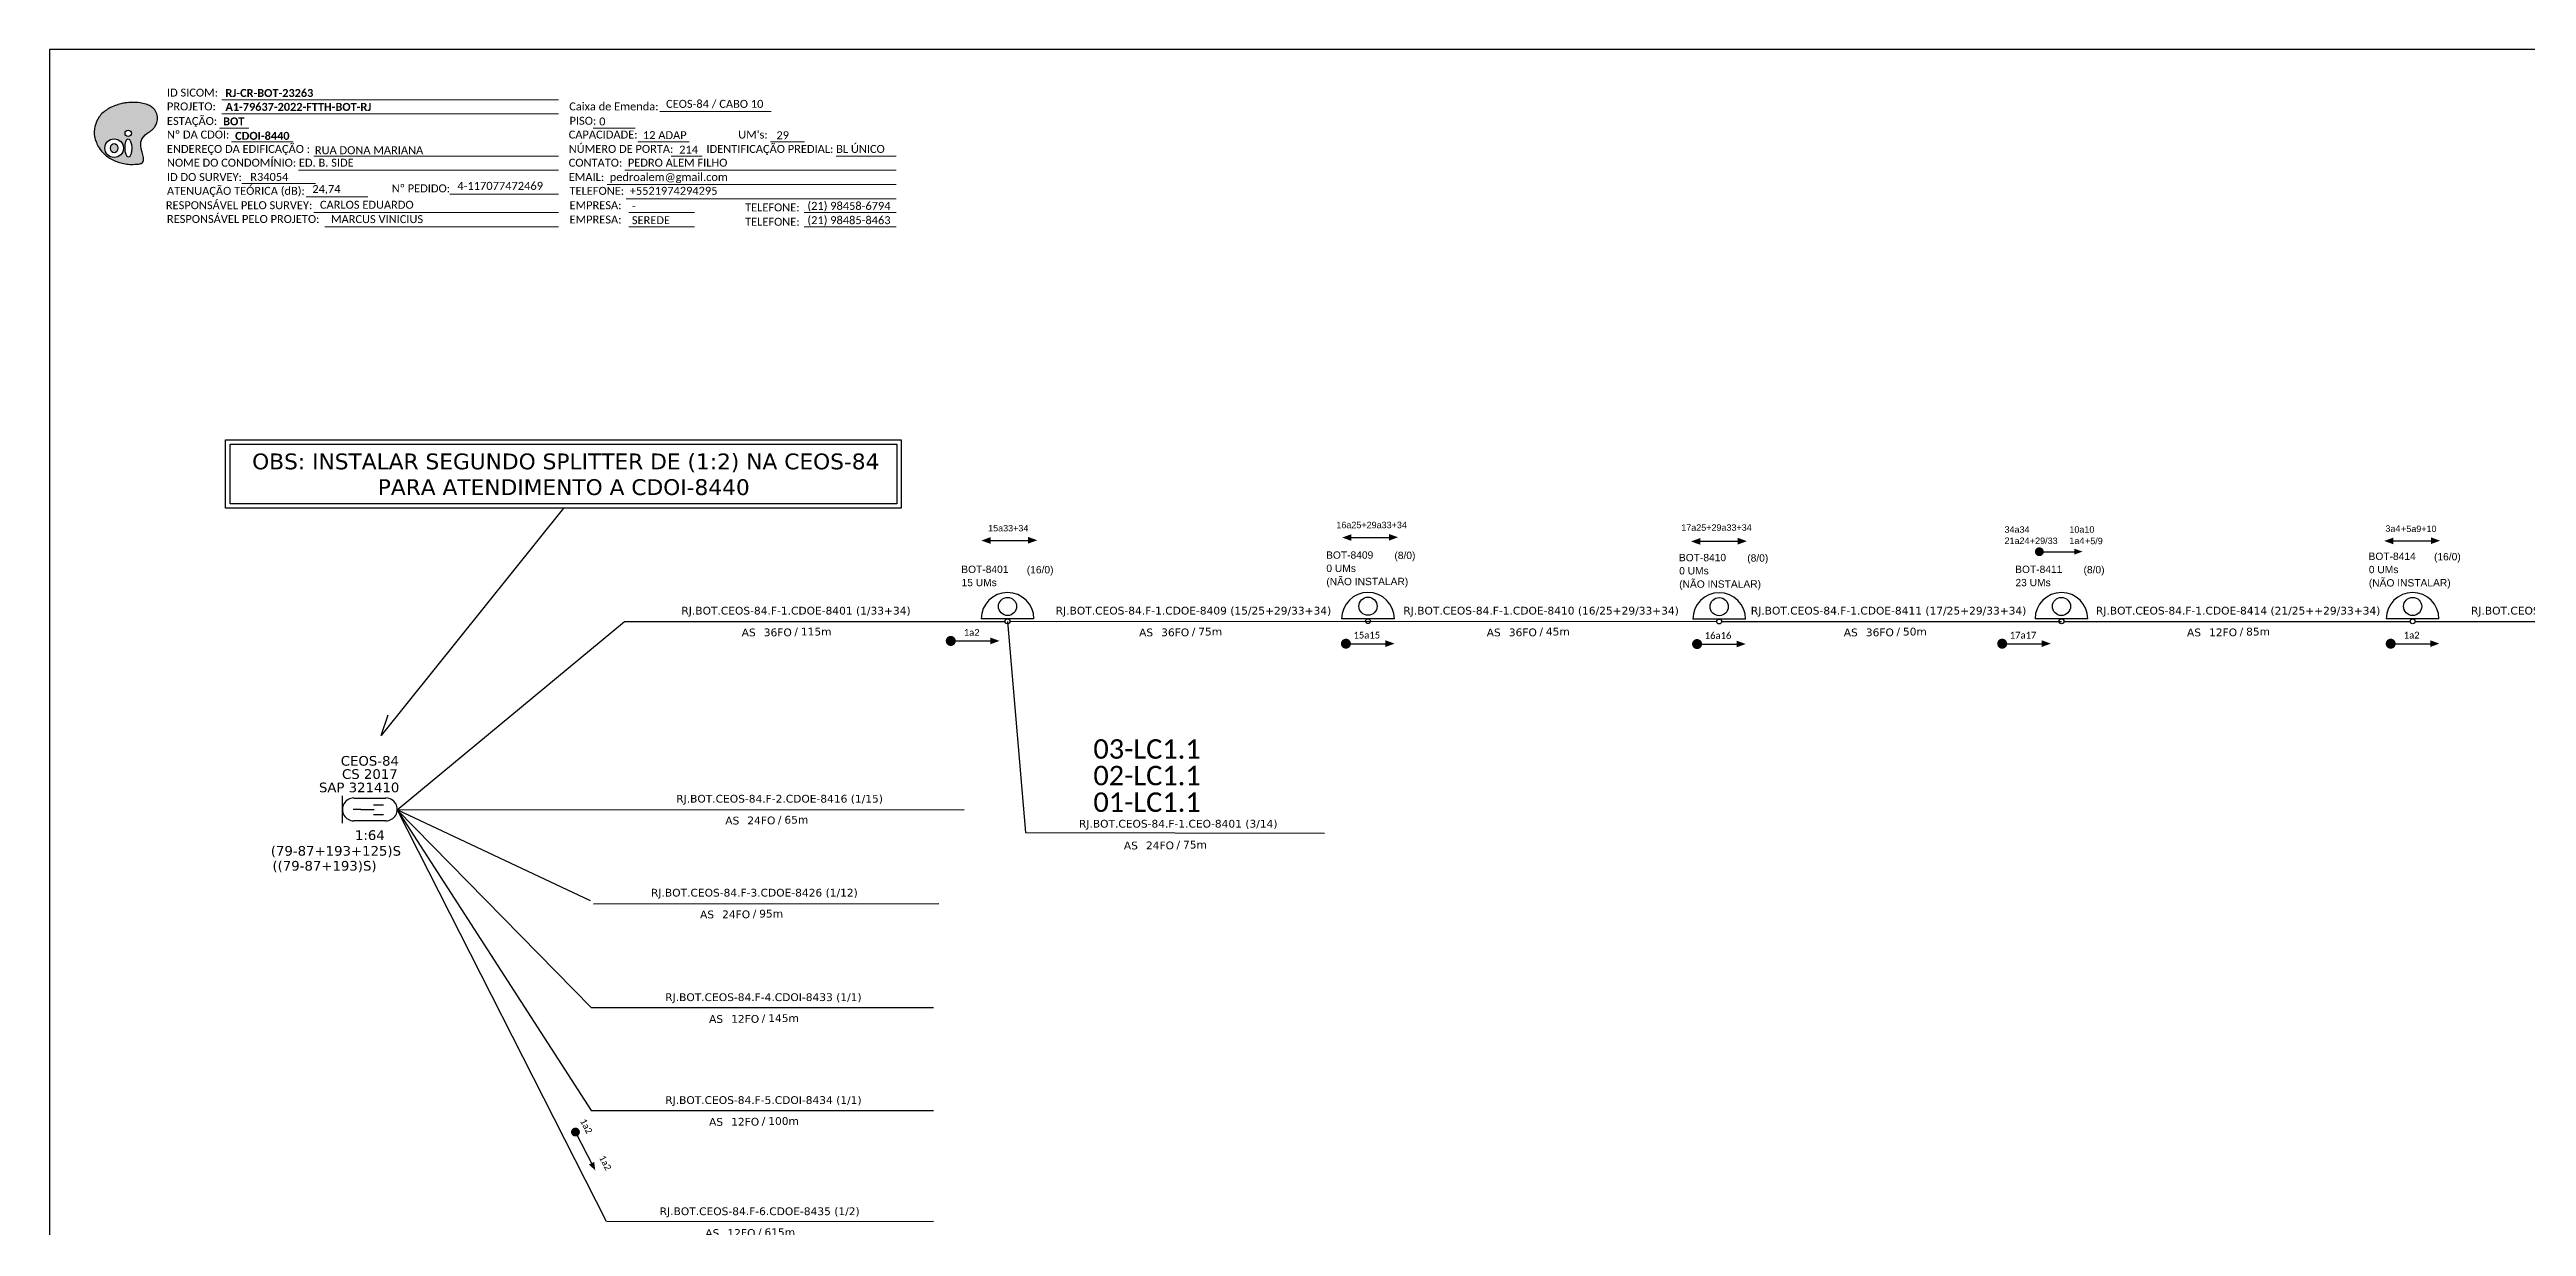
# Model space of a CAD drawing. Header units: inches. Extents: x 158 to 1895, y 602 to 1196.
# Drawn here: x 158 to 717, y 931 to 1196 of the extents above; entities that cross this region are included whole.
import ezdxf
from ezdxf.enums import TextEntityAlignment as Align

# ---------------------------------------------------------------- set-up
doc = ezdxf.new("R2010")
doc.units = ezdxf.units.IN
doc.header["$MEASUREMENT"] = 0
for name, color, linetype, lineweight in [("20.0-LEGENDA DOS CDO'S", 1, 'Continuous', 0), ('20.2-CDO_POSTE', 1, 'Continuous', 5), ('40.1-ETIQUETAS', 1, 'Continuous', 20)]:
    doc.layers.add(name, color=color, linetype=linetype, lineweight=lineweight)
for name, color, linetype in [('20.4-CEOS', 1, 'Continuous'), ('CAP a instalar', 1, 'Continuous'), ('SETA', 7, 'Continuous'), ('surveys legendas', 7, 'Continuous')]:
    doc.layers.add(name, color=color, linetype=linetype)
doc.styles.add('ARIAL', font='arial.ttf')
doc.styles.add('siredit', font='verdana.ttf')
doc.styles.add('WMF-Calibri0', font='calibri.ttf')
doc.styles.add('WMF-Calibri1', font='calibrib.ttf')
doc.linetypes.add('FENCELINE1', pattern='A,0.25,-0.1,[133,ltypeshp.shx,S=0.1,R=0,X=-0.1,Y=0],-0.1,1', length=1.45)

# ---------------------------------------------------------------- blocks, each defined once
blk = doc.blocks.new('ETIQUETA_RS5F')
at = {"layer": '40.1-ETIQUETAS', "color": 0, "style": 'siredit'}
blk.add_text('/', height=1.5, dxfattribs=at).set_placement((1.55, -1.95), align=Align.MIDDLE_RIGHT)
for tag, p in [('ETIQUETA_R_PRIMARIA', (1.18, 4.1)), ('ETIQUETA_R_SECUNDARIA', (1.18, 2.1)), ('F_ATIVAS/F_MORTAS', (1.11, -4.24))]:
    blk.add_attdef(tag, text='', height=1.5, dxfattribs=at).set_placement(p, align=Align.MIDDLE_CENTER)
for tag, p in [('TIPO_CABO', (-6.62, -2.12)), ('CAP_CABO', (0.37, -2.09))]:
    blk.add_attdef(tag, text='', height=1.5, dxfattribs=at).set_placement(p, align=Align.MIDDLE_RIGHT)
blk.add_attdef('METROS', text='', height=1.5, dxfattribs=at).set_placement((2.11, -1.95), align=Align.MIDDLE_LEFT)
for tag, p in [('FUSÃO_1', (0.82, -8.39)), ('FUSÃO_2', (0.82, -10.6)), ('FUSÃO_3', (0.82, -12.93)), ('FUSÃO_4', (0.82, -15.14)), ('FUSÃO_5', (0.82, -17.16))]:
    blk.add_attdef(tag, text='', height=1.5, dxfattribs=at).set_placement(p, align=Align.CENTER)
blk = doc.blocks.new('CDOE-TEXTO PADRÃO')
at = {"layer": "20.0-LEGENDA DOS CDO'S", "color": 0, "style": 'ARIAL'}
for tag, p in [('CDO_N', (0.49, 7.39)), ('CORDOALHA', (0.5, 4.33)), ('SAP', (0.51, 1.67)), ('SPLITER_1', (0.59, -0.91)), ('SPLITER_2', (0.6, -3.55)), ('(XX-XX_F)S', (0.54, -8.29)), ('(XX-XX_L)S', (0.55, -10.83)), ('UMS', (0.55, -13.15))]:
    blk.add_attdef(tag, p, '', height=1.7, rotation=0.11799, dxfattribs=at)
blk.add_attdef('FIBRAS_UTILIZADAS', text='', height=1.7, rotation=0.11799, dxfattribs=at).set_placement((19.77, 7.43), align=Align.CENTER)
blk = doc.blocks.new('OI')
h = blk.add_hatch(color=40)
edge = h.paths.add_edge_path()
edge.add_spline(control_points=[(4.35, -0.67), (3.92, -0.99), (3.26, -1.5), (2.81, -2.59), (2.9, -3.5), (3.06, -4.27), (3.31, -4.85), (3.37, -5.39), (3.4, -5.88), (3.2, -6.4), (2.54, -6.61), (1.65, -6.63), (0.55, -6.67), (-0.56, -6.42), (-1.61, -6.14), (-2.77, -5.61), (-3.92, -4.77), (-4.89, -3.7), (-5.34, -2.65), (-5.6, -1.94), (-5.85, -0.96), (-5.71, 0.47), (-5.1, 2.02), (-4.14, 3.02), (-3.3, 3.61), (-2.37, 4.16), (-1.36, 4.44), (-0.56, 4.7), (0.79, 4.85), (2.24, 4.97), (3.79, 4.57), (4.67, 4.21), (5.44, 3.65), (5.76, 2.99), (6.03, 2.21), (6.01, 1.46), (5.72, 0.64), (5.31, 0.08), (4.88, -0.38), (4.51, -0.55), (4.35, -0.67)], knot_values=[0, 0, 0, 0, 1.60434, 2.417191, 3.427595, 4.282808, 4.776746, 5.304182, 5.888771, 6.258406, 6.858137, 7.79129, 8.986195, 10.124242, 11.187857, 12.242908, 13.953784, 15.414161, 16.515391, 17.349188, 17.675853, 19.552021, 21.515531, 22.568638, 23.63245, 24.621084, 25.782718, 26.745347, 27.142653, 29.870543, 31.004649, 31.921532, 32.709589, 33.801391, 34.042471, 35.192333, 35.971461, 36.628871, 37.254359, 37.836911, 37.836911, 37.836911, 37.836911], degree=3, periodic=0)
h.paths.add_polyline_path([(1.13, -0.87, -1), (-0.04, -0.87, -1)], flags=16)
edge = h.paths.add_edge_path(flags=16)
edge.add_ellipse((0.56, -3.59), major_axis=(-0.02, 1.71), ratio=0.361305, start_angle=0, end_angle=360)
h.paths.add_polyline_path([(-0.36, -3.62, -1), (-3.8, -3.62, -1)], flags=16)
edge = h.paths.add_edge_path(flags=0)
edge.add_ellipse((-2.08, -3.62), major_axis=(0, 0.885), ratio=0.758294, start_angle=0, end_angle=360)
at = {"color": 40}
for centre, radius in [((-2.08, -3.62), 1.72), ((0.54, -0.87), 0.587)]:
    blk.add_circle(centre, radius, dxfattribs=at)
blk.add_ellipse((-2.08, -3.62), major_axis=(0, 0.885), ratio=0.758294, start_param=-3.141592653589792, end_param=3.141592653589792, dxfattribs=at)
blk.add_ellipse((0.56, -3.59), major_axis=(-0.02, 1.71), ratio=0.361305, dxfattribs=at)
at = {"color": 40, "start_tangent": (-0.800898, -0.598801), "end_tangent": (-0.800898, -0.598801)}
blk.add_spline([(4.35, -0.67), (3.2, -1.78), (2.9, -2.54), (2.92, -3.55), (3.12, -4.38), (3.28, -4.85), (3.37, -5.37), (3.35, -5.95), (3.2, -6.29), (2.66, -6.55), (1.73, -6.63), (0.54, -6.62), (-0.58, -6.41), (-1.6, -6.11), (-2.56, -5.67), (-3.95, -4.67), (-4.89, -3.56), (-5.37, -2.56), (-5.64, -1.78), (-5.72, -1.46), (-5.63, 0.42), (-4.84, 2.22), (-4.13, 2.99), (-3.27, 3.62), (-2.4, 4.09), (-1.3, 4.47), (-0.37, 4.72), (0.02, 4.77), (2.75, 4.8), (3.85, 4.53), (4.69, 4.16), (5.31, 3.68), (5.85, 2.73), (5.93, 2.5), (5.94, 1.35), (5.67, 0.62), (5.29, 0.08), (4.84, -0.36), (4.35, -0.67)], degree=3, dxfattribs=at)

msp = doc.modelspace()

# ---------------------------------------------------------------- linework, layer by layer
at = {"color": 5}
for p, q in [((380.02, 1067.86), (368.13, 1067.86)), ((461.35, 1067.9), (449.46, 1067.9)), ((540.59, 1067.82), (528.69, 1067.82)), ((617.8, 1067.86), (605.91, 1067.86)), ((697.04, 1067.86), (685.14, 1067.86))]:
    msp.add_line(p, q, dxfattribs=at)
msp.add_lwpolyline([(157.93, 602.34), (996.5, 602.34), (996.5, 1196.34), (157.93, 1196.34), (157.93, 602.34)])
at = {"color": 7, "lineweight": 0}
for points in [[(196.82, 1184.98), (272.79, 1184.98)], [(196.82, 1181.86), (272.79, 1181.86)], [(295.63, 1182.35), (320.77, 1182.35)], [(196.31, 1178.58), (202.86, 1178.58)], [(198.97, 1175.51), (212.91, 1175.51)], [(280.59, 1178.62), (290.07, 1178.62)], [(290.64, 1175.51), (302.26, 1175.51)], [(320.58, 1175.51), (328.25, 1175.51)], [(214.13, 1169.16), (272.79, 1169.16)], [(217.54, 1172.27), (272.79, 1172.27)], [(287.76, 1169.16), (348.98, 1169.16)], [(298.22, 1172.27), (305.17, 1172.27)], [(335.4, 1172.27), (348.95, 1172.27)], [(201.29, 1166.1), (217.9, 1166.1)], [(215.82, 1163.13), (229.77, 1163.13)], [(248.27, 1163.69), (272.77, 1163.69)], [(283.72, 1165.92), (348.98, 1165.92)], [(288, 1162.69), (348.98, 1162.69)], [(217.54, 1159.58), (272.79, 1159.58)], [(288.61, 1159.58), (303.41, 1159.58)], [(328.21, 1159.58), (348.98, 1159.58)], [(220.03, 1156.34), (272.79, 1156.34)], [(288.61, 1156.34), (303.41, 1156.34)], [(328.21, 1156.34), (348.98, 1156.34)]]:
    msp.add_lwpolyline(points, dxfattribs=at)
at = {"color": 0, "const_width": 1}
msp.add_lwpolyline([(606.37, 1083.03, 1), (607.37, 1083.03, 1)], format="xyb", close=True, dxfattribs=at)
at = {"const_width": 1.13, "elevation": 0.94}
msp.add_lwpolyline([(360.7, 1062.89, 1), (361.83, 1062.89, 1)], format="xyb", close=True, dxfattribs=at)
at = {"color": 7, "const_width": 1.13}
for points in [[(449.86, 1062.27, 1), (450.98, 1062.27, 1)], [(529.09, 1062.19, 1), (530.22, 1062.19, 1)], [(597.92, 1062.27, 1), (599.05, 1062.27, 1)], [(685.58, 1062.27, 1), (686.71, 1062.27, 1)]]:
    msp.add_lwpolyline(points, format="xyb", close=True, dxfattribs=at)
at = {"const_width": 1}
msp.add_lwpolyline([(276.36, 952.51, 1), (276.82, 951.63, 1)], format="xyb", close=True, dxfattribs=at)
at = {"color": 5}
for centre, radius in [((455.4, 1070.73), 2.05), ((455.41, 1067.35), 0.551), ((534.64, 1070.64), 2.05), ((534.64, 1067.27), 0.551), ((611.86, 1070.68), 2.05), ((611.86, 1067.31), 0.551), ((691.09, 1070.68), 2.05), ((691.09, 1067.31), 0.551)]:
    msp.add_circle(centre, radius, dxfattribs=at)
for centre in [(455.4, 1067.9), (534.64, 1067.82), (611.86, 1067.86), (691.09, 1067.86)]:
    msp.add_arc(centre, 5.95, 0, 180, dxfattribs=at)
for centre, major_axis, start_param, end_param in [((374.08, 1067.86), (-4.21, 4.21), 3.926991, 7.068583), ((374.08, 1070.68), (1.45, 1.45), 5.497787, 11.780972), ((374.08, 1067.31), (-0.389, 0.389), 3.926991, 10.210176)]:
    msp.add_ellipse(centre, major_axis=major_axis, ratio=1, start_param=start_param, end_param=end_param, dxfattribs=at)
at = {"layer": '20.4-CEOS', "color": 5}
for p, q in [((224.01, 1021.77), (224.01, 1027.98)), ((228.2, 1024.88), (226.46, 1024.88)), ((226.58, 1027.45), (233.81, 1027.45)), ((228.2, 1024.88), (231.19, 1024.88)), ((231.05, 1025.9), (233.25, 1025.9)), ((231.05, 1023.76), (233.25, 1023.76)), ((233.81, 1022.3), (226.58, 1022.3))]:
    msp.add_line(p, q, dxfattribs=at)
at = {"layer": '20.4-CEOS', "color": 1}
for points in [[(197.66, 1108.26), (350.07, 1108.26), (350.07, 1092.83), (197.66, 1092.83)], [(198.66, 1107.26), (349.07, 1107.26), (349.07, 1093.83), (198.66, 1093.83)]]:
    msp.add_lwpolyline(points, close=True, dxfattribs=at)
msp.add_lwpolyline([(273.86, 1092.83), (232.72, 1041.54), (234.33, 1046.22)], dxfattribs=at)
at = {"layer": '20.4-CEOS', "color": 5}
for centre, major_axis, start_param, end_param in [((226.58, 1024.88), (1.82, 1.82), 0.785398, 3.926991), ((233.81, 1024.88), (-1.82, 1.82), 2.356194, 5.497787)]:
    msp.add_ellipse(centre, major_axis=major_axis, ratio=1, start_param=start_param, end_param=end_param, dxfattribs=at)
at = {"layer": 'CAP a instalar', "color": 5, "linetype": 'FENCELINE1', "ltscale": 7}
for p, q in [((236.39, 1024.81), (287.68, 1067.25)), ((287.68, 1067.25), (373.53, 1067.3)), ((374.63, 1067.31), (455.41, 1067.35)), ((455.41, 1067.35), (534.09, 1067.27)), ((535.19, 1067.27), (611.86, 1067.31)), ((612.41, 1067.31), (690.54, 1067.26)), ((691.64, 1067.31), (779.17, 1067.19))]:
    msp.add_line(p, q, dxfattribs=at)
at = {"layer": 'CAP a instalar', "color": 0, "linetype": 'FENCELINE1', "ltscale": 7}
for p, q in [((374.08, 1067.31), (378.13, 1019.67)), ((378.13, 1019.67), (378.13, 1019.67)), ((378.13, 1019.67), (445.61, 1019.55))]:
    msp.add_line(p, q, dxfattribs=at)
at = {"layer": 'CAP a instalar', "color": 7, "linetype": 'FENCELINE1', "ltscale": 7}
for p, q in [((236.38, 1024.81), (364.26, 1024.86)), ((280.02, 1004.27), (236.39, 1024.81)), ((236.39, 1024.81), (283.5, 931.93)), ((280.64, 1003.61), (358.57, 1003.67)), ((283.69, 931.9), (357.38, 931.94))]:
    msp.add_line(p, q, dxfattribs=at)
at = {"layer": 'CAP a instalar', "color": 8, "linetype": 'FENCELINE1', "ltscale": 7}
for p, q in [((236.39, 1024.81), (280.15, 980.19)), ((236.39, 1024.81), (280.15, 956.97)), ((280.15, 980.19), (357.37, 980.19)), ((280.15, 956.97), (357.37, 956.97))]:
    msp.add_line(p, q, dxfattribs=at)
at = {"layer": 'SETA', "color": 0}
for points in [[(369.8, 1085.59), (379.5, 1085.59)], [(451.21, 1086.26), (460.91, 1086.26)], [(529.92, 1085.39), (539.61, 1085.39)], [(686.31, 1085.5), (696.01, 1085.5)], [(606.87, 1083.03), (615.46, 1083.03)]]:
    msp.add_lwpolyline(points, dxfattribs=at)
at = {"layer": 'SETA', "elevation": 0.94}
msp.add_lwpolyline([(361.27, 1062.89), (370.96, 1062.89)], dxfattribs=at)
at = {"layer": 'SETA', "color": 7}
for points in [[(450.42, 1062.27), (460.12, 1062.27)], [(529.66, 1062.19), (539.35, 1062.19)], [(598.48, 1062.27), (608.18, 1062.27)], [(686.15, 1062.27), (695.85, 1062.27)]]:
    msp.add_lwpolyline(points, dxfattribs=at)
at = {"layer": 'SETA'}
msp.add_lwpolyline([(276.59, 952.07), (280.53, 944.43)], dxfattribs=at)
at = {"layer": 'SETA', "color": 0}
for points in [[(370.24, 1084.8), (368.17, 1085.55), (370.24, 1086.31)], [(378.72, 1086.36), (380.79, 1085.61), (378.72, 1084.86)], [(451.65, 1085.47), (449.58, 1086.22), (451.65, 1086.97)], [(460.13, 1087.03), (462.2, 1086.28), (460.13, 1085.53)], [(530.35, 1084.6), (528.28, 1085.35), (530.35, 1086.1)], [(538.84, 1086.16), (540.9, 1085.41), (538.84, 1084.65)], [(686.75, 1084.7), (684.68, 1085.46), (686.75, 1086.21)], [(695.23, 1086.26), (697.3, 1085.51), (695.23, 1084.76)], [(614.77, 1083.71), (616.61, 1083.05), (614.77, 1082.38)]]:
    msp.add_solid(points, dxfattribs=at)
at = {"layer": 'SETA'}
for points in [[(370.19, 1063.66, 0.94), (372.25, 1062.9, 0.94), (370.19, 1062.15, 0.94)], [(280.82, 945.35), (281.06, 943.42), (279.63, 944.74)]]:
    msp.add_solid(points, dxfattribs=at)
at = {"layer": 'SETA', "color": 7}
for points in [[(459.34, 1063.04), (461.41, 1062.29), (459.34, 1061.53)], [(538.57, 1062.95), (540.64, 1062.2), (538.57, 1061.45)], [(607.4, 1063.04), (609.47, 1062.29), (607.4, 1061.53)], [(695.07, 1063.04), (697.13, 1062.29), (695.07, 1061.53)]]:
    msp.add_solid(points, dxfattribs=at)

# ---------------------------------------------------------------- block references
at = {"color": 7, "xscale": 1.21392392519577, "yscale": 1.21392392553389, "zscale": 1.213923925163967, "rotation": 0.1532895858424417}
msp.add_blockref('OI', (175.02, 1178.49), dxfattribs=at)
at = {"layer": '20.2-CDO_POSTE', "color": 5}
ref = msp.add_blockref('CDOE-TEXTO PADRÃO', (370.73, 1067.15), dxfattribs=dict(at, xscale=0.9720000028610228, yscale=0.9720000028610228, zscale=0.9719999999999996))
ref.add_attrib('CDO_N', 'BOT-8401', (363.64, 1078.22), dxfattribs={"layer": "20.0-LEGENDA DOS CDO'S", "color": 0, "height": 1.652, "rotation": 0.118, "style": 'ARIAL'})
ref.add_attrib('CORDOALHA', '15 UMs', (363.7, 1075.24), dxfattribs={"layer": "20.0-LEGENDA DOS CDO'S", "color": 0, "height": 1.652, "rotation": 0.118, "style": 'ARIAL'})
ref.add_attrib('FIBRAS_UTILIZADAS', '       (16/0)', dxfattribs={"layer": "20.0-LEGENDA DOS CDO'S", "color": 0, "height": 1.6523, "rotation": 0.118, "style": 'ARIAL'}).set_placement((379.19, 1078.14), align=Align.CENTER)
ref = msp.add_blockref('CDOE-TEXTO PADRÃO', (453.04, 1070.38), dxfattribs=dict(at, xscale=0.9720000028610228, yscale=0.9720000028610228, zscale=0.9719999999999996))
ref.add_attrib('CDO_N', 'BOT-8409', (445.95, 1081.44), dxfattribs={"layer": "20.0-LEGENDA DOS CDO'S", "color": 0, "height": 1.652, "rotation": 0.118, "style": 'ARIAL'})
ref.add_attrib('CORDOALHA', '0 UMs', (446.01, 1078.46), dxfattribs={"layer": "20.0-LEGENDA DOS CDO'S", "color": 0, "height": 1.652, "rotation": 0.118, "style": 'ARIAL'})
ref.add_attrib('SAP', '(NÃO INSTALAR)', (446.01, 1075.46), dxfattribs={"layer": "20.0-LEGENDA DOS CDO'S", "color": 0, "height": 1.6523, "rotation": 0.118, "style": 'ARIAL'})
ref.add_attrib('FIBRAS_UTILIZADAS', '       (8/0)', dxfattribs={"layer": "20.0-LEGENDA DOS CDO'S", "color": 0, "height": 1.6523, "rotation": 0.118, "style": 'ARIAL'}).set_placement((461.49, 1081.37), align=Align.CENTER)
ref = msp.add_blockref('CDOE-TEXTO PADRÃO', (532.64, 1069.8), dxfattribs=dict(at, xscale=0.9720000028610228, yscale=0.9720000028610228, zscale=0.9719999999999996))
ref.add_attrib('CDO_N', 'BOT-8410', (525.55, 1080.87), dxfattribs={"layer": "20.0-LEGENDA DOS CDO'S", "color": 0, "height": 1.652, "rotation": 0.118, "style": 'ARIAL'})
ref.add_attrib('CORDOALHA', '0 UMs', (525.61, 1077.89), dxfattribs={"layer": "20.0-LEGENDA DOS CDO'S", "color": 0, "height": 1.652, "rotation": 0.118, "style": 'ARIAL'})
ref.add_attrib('SAP', '(NÃO INSTALAR)', (525.61, 1074.89), dxfattribs={"layer": "20.0-LEGENDA DOS CDO'S", "color": 0, "height": 1.6523, "rotation": 0.118, "style": 'ARIAL'})
ref.add_attrib('FIBRAS_UTILIZADAS', '       (8/0)', dxfattribs={"layer": "20.0-LEGENDA DOS CDO'S", "color": 0, "height": 1.6523, "rotation": 0.118, "style": 'ARIAL'}).set_placement((541.1, 1080.79), align=Align.CENTER)
ref = msp.add_blockref('CDOE-TEXTO PADRÃO', (608.51, 1067.15), dxfattribs=dict(at, xscale=0.9720000028610228, yscale=0.9720000028610228, zscale=0.9719999999999996))
ref.add_attrib('CDO_N', 'BOT-8411', (601.42, 1078.22), dxfattribs={"layer": "20.0-LEGENDA DOS CDO'S", "color": 0, "height": 1.652, "rotation": 0.118, "style": 'ARIAL'})
ref.add_attrib('CORDOALHA', '23 UMs', (601.48, 1075.24), dxfattribs={"layer": "20.0-LEGENDA DOS CDO'S", "color": 0, "height": 1.652, "rotation": 0.118, "style": 'ARIAL'})
ref.add_attrib('FIBRAS_UTILIZADAS', '       (8/0)', dxfattribs={"layer": "20.0-LEGENDA DOS CDO'S", "color": 0, "height": 1.6523, "rotation": 0.118, "style": 'ARIAL'}).set_placement((616.97, 1078.14), align=Align.CENTER)
ref = msp.add_blockref('CDOE-TEXTO PADRÃO', (688.24, 1070.09), dxfattribs=dict(at, xscale=0.9720000028610228, yscale=0.9720000028610228, zscale=0.9719999999999996))
ref.add_attrib('CDO_N', 'BOT-8414', (681.15, 1081.16), dxfattribs={"layer": "20.0-LEGENDA DOS CDO'S", "color": 0, "height": 1.652, "rotation": 0.118, "style": 'ARIAL'})
ref.add_attrib('CORDOALHA', '0 UMs', (681.21, 1078.18), dxfattribs={"layer": "20.0-LEGENDA DOS CDO'S", "color": 0, "height": 1.652, "rotation": 0.118, "style": 'ARIAL'})
ref.add_attrib('SAP', '(NÃO INSTALAR)', (681.21, 1075.17), dxfattribs={"layer": "20.0-LEGENDA DOS CDO'S", "color": 0, "height": 1.6523, "rotation": 0.118, "style": 'ARIAL'})
ref.add_attrib('FIBRAS_UTILIZADAS', '       (16/0)', dxfattribs={"layer": "20.0-LEGENDA DOS CDO'S", "color": 0, "height": 1.6523, "rotation": 0.118, "style": 'ARIAL'}).set_placement((696.69, 1081.08), align=Align.CENTER)
at = {"layer": '40.1-ETIQUETAS', "color": 7}
ref = msp.add_blockref('ETIQUETA_RS5F', (321.26, 1024.83), dxfattribs=dict(at, xscale=1.166399984998861, yscale=1.16639998499977, zscale=1.166399984999998))
ref.add_attrib('ETIQUETA_R_SECUNDARIA', 'RJ.BOT.CEOS-84.F-2.CDOE-8416 (1/15)', dxfattribs={"color": 0, "height": 1.7496, "style": 'siredit'}).set_placement((322.64, 1027.29), align=Align.MIDDLE_CENTER)
ref.add_attrib('TIPO_CABO', 'AS', dxfattribs={"color": 0, "height": 1.75, "style": 'siredit'}).set_placement((313.55, 1022.36), align=Align.MIDDLE_RIGHT)
ref.add_attrib('CAP_CABO', '24FO', dxfattribs={"color": 0, "height": 1.75, "style": 'siredit'}).set_placement((321.69, 1022.39), align=Align.MIDDLE_RIGHT)
ref.add_attrib('METROS', '65m', dxfattribs={"color": 0, "height": 1.75, "style": 'siredit'}).set_placement((323.73, 1022.55), align=Align.MIDDLE_LEFT)
ref = msp.add_blockref('ETIQUETA_RS5F', (315.58, 1003.64), dxfattribs=dict(at, xscale=1.166399984998861, yscale=1.16639998499977, zscale=1.166399984999998))
ref.add_attrib('ETIQUETA_R_SECUNDARIA', 'RJ.BOT.CEOS-84.F-3.CDOE-8426 (1/12)', dxfattribs={"color": 0, "height": 1.7496, "style": 'siredit'}).set_placement((316.96, 1006.09), align=Align.MIDDLE_CENTER)
ref.add_attrib('TIPO_CABO', 'AS', dxfattribs={"color": 0, "height": 1.75, "style": 'siredit'}).set_placement((307.86, 1001.17), align=Align.MIDDLE_RIGHT)
ref.add_attrib('CAP_CABO', '24FO', dxfattribs={"color": 0, "height": 1.75, "style": 'siredit'}).set_placement((316, 1001.2), align=Align.MIDDLE_RIGHT)
ref.add_attrib('METROS', '95m', dxfattribs={"color": 0, "height": 1.75, "style": 'siredit'}).set_placement((318.04, 1001.36), align=Align.MIDDLE_LEFT)
at = {"layer": '40.1-ETIQUETAS', "color": 8}
ref = msp.add_blockref('ETIQUETA_RS5F', (317.61, 980.05), dxfattribs=dict(at, xscale=1.166399984998861, yscale=1.16639998499977, zscale=1.16639998499977))
ref.add_attrib('ETIQUETA_R_SECUNDARIA', 'RJ.BOT.CEOS-84.F-4.CDOI-8433 (1/1)', dxfattribs={"color": 0, "height": 1.7496, "style": 'siredit'}).set_placement((318.99, 982.51), align=Align.MIDDLE_CENTER)
ref.add_attrib('TIPO_CABO', 'AS', dxfattribs={"color": 0, "height": 1.75, "style": 'siredit'}).set_placement((309.9, 977.59), align=Align.MIDDLE_RIGHT)
ref.add_attrib('CAP_CABO', '12FO', dxfattribs={"color": 0, "height": 1.75, "style": 'siredit'}).set_placement((318.04, 977.61), align=Align.MIDDLE_RIGHT)
ref.add_attrib('METROS', '145m', dxfattribs={"color": 0, "height": 1.75, "style": 'siredit'}).set_placement((320.08, 977.78), align=Align.MIDDLE_LEFT)
ref = msp.add_blockref('ETIQUETA_RS5F', (317.61, 956.84), dxfattribs=dict(at, xscale=1.166399984998861, yscale=1.16639998499977, zscale=1.16639998499977))
ref.add_attrib('ETIQUETA_R_SECUNDARIA', 'RJ.BOT.CEOS-84.F-5.CDOI-8434 (1/1)', dxfattribs={"color": 0, "height": 1.7496, "style": 'siredit'}).set_placement((318.99, 959.29), align=Align.MIDDLE_CENTER)
ref.add_attrib('TIPO_CABO', 'AS', dxfattribs={"color": 0, "height": 1.75, "style": 'siredit'}).set_placement((309.9, 954.37), align=Align.MIDDLE_RIGHT)
ref.add_attrib('CAP_CABO', '12FO', dxfattribs={"color": 0, "height": 1.75, "style": 'siredit'}).set_placement((318.04, 954.4), align=Align.MIDDLE_RIGHT)
ref.add_attrib('METROS', '100m', dxfattribs={"color": 0, "height": 1.75, "style": 'siredit'}).set_placement((320.08, 954.56), align=Align.MIDDLE_LEFT)
at = {"layer": '40.1-ETIQUETAS', "color": 7}
ref = msp.add_blockref('ETIQUETA_RS5F', (316.77, 931.74), dxfattribs=dict(at, xscale=1.166399984998861, yscale=1.16639998499977, zscale=1.166399984999998))
ref.add_attrib('ETIQUETA_R_SECUNDARIA', 'RJ.BOT.CEOS-84.F-6.CDOE-8435 (1/2)', dxfattribs={"color": 0, "height": 1.7496, "style": 'siredit'}).set_placement((318.15, 934.2), align=Align.MIDDLE_CENTER)
ref.add_attrib('TIPO_CABO', 'AS', dxfattribs={"color": 0, "height": 1.75, "style": 'siredit'}).set_placement((309.05, 929.28), align=Align.MIDDLE_RIGHT)
ref.add_attrib('CAP_CABO', '12FO', dxfattribs={"color": 0, "height": 1.75, "style": 'siredit'}).set_placement((317.2, 929.3), align=Align.MIDDLE_RIGHT)
ref.add_attrib('METROS', '615m', dxfattribs={"color": 0, "height": 1.75, "style": 'siredit'}).set_placement((319.23, 929.46), align=Align.MIDDLE_LEFT)

# ---------------------------------------------------------------- texts
at = {"color": 7, "lineweight": 0, "style": 'WMF-Calibri0'}
for s, height, p in [('ID SICOM:', 1.793, (184.42, 1185.73)), ('PROJETO:', 1.793, (184.42, 1182.61)), ('ESTAÇÃO:', 1.793, (184.42, 1179.33)), ('Caixa de Emenda:', 1.7927, (275.18, 1182.61)), ('PISO:', 1.793, (275.25, 1179.37)), ('Nº DA CDOI:', 1.7927, (184.42, 1176.26)), ('ENDEREÇO DA EDIFICAÇÃO :', 1.7927, (184.42, 1173.02)), ('CAPACIDADE:', 1.7927, (275.07, 1176.26)), ('NÚMERO DE PORTA:', 1.7927, (275.07, 1173.02)), ('IDENTIFICAÇÃO PREDIAL: BL ÚNICO', 1.7927, (306.15, 1173.02)), ("UM's:", 1.793, (313.31, 1176.26)), ('NOME DO CONDOMÍNIO: ED. B. SIDE', 1.7927, (184.42, 1169.91)), ('ID DO SURVEY:', 1.7927, (184.42, 1166.67)), ('CONTATO:  PEDRO ALEM FILHO', 1.7927, (275.07, 1169.91)), ('EMAIL:  pedroalem@gmail.com', 1.7927, (275.07, 1166.67)), ('RESPONSÁVEL PELO SURVEY:', 1.7927, (184.18, 1160.32)), ('ATENUAÇÃO TEÓRICA (dB):', 1.7927, (184.42, 1163.56)), ('Nº PEDIDO:', 1.793, (235.13, 1164.12)), ('TELEFONE:  +5521974294295', 1.7927, (275.25, 1163.56)), ('RESPONSÁVEL PELO PROJETO:', 1.7927, (184.42, 1157.21)), ('EMPRESA:', 1.793, (275.25, 1160.32)), ('EMPRESA:', 1.793, (275.25, 1157.09)), ('TELEFONE:', 1.793, (314.85, 1159.82)), ('TELEFONE:', 1.793, (314.85, 1156.58))]:
    msp.add_text(s, height=height, dxfattribs=at).set_placement(p)
at = {"color": 7, "linetype": 'FENCELINE1'}
for s, height, style, p in [('RJ-CR-BOT-23263', 1.7927, 'WMF-Calibri1', (197.62, 1185.64)), ('CEOS-84 / CABO 10', 1.7927, 'WMF-Calibri0', (297.03, 1183.19)), ('BOT', 1.793, 'WMF-Calibri1', (197.1, 1179.23)), ('A1-79637-2022-FTTH-BOT-RJ', 1.7927, 'WMF-Calibri1', (197.62, 1182.51)), ('0', 1.79, 'WMF-Calibri0', (281.94, 1179.22)), ('RUA DONA MARIANA', 1.7927, 'WMF-Calibri0', (217.8, 1172.73)), ('12 ADAP', 1.793, 'WMF-Calibri0', (291.81, 1176.13)), ('214', 1.793, 'WMF-Calibri0', (300, 1172.87)), ('29', 1.793, 'WMF-Calibri0', (321.93, 1176.11)), ('R34054', 1.793, 'WMF-Calibri0', (203.22, 1166.71)), ('24,74', 1.793, 'WMF-Calibri0', (217.22, 1163.97)), ('CARLOS EDUARDO', 1.7927, 'WMF-Calibri0', (218.94, 1160.42)), ('MARCUS VINICIUS', 1.7927, 'WMF-Calibri0', (221.43, 1157.18)), ('SEREDE', 1.793, 'WMF-Calibri0', (289.31, 1156.94)), ('-', 1.79, 'WMF-Calibri0', (289.31, 1160.17)), ('(21) 98458-6794', 1.7927, 'WMF-Calibri0', (328.92, 1160.17)), ('(21) 98485-8463 ', 1.7927, 'WMF-Calibri0', (328.92, 1156.94))]:
    msp.add_text(s, height=height, dxfattribs=dict(at, style=style)).set_placement(p)
at = {"color": 7, "linetype": 'FENCELINE1', "style": 'WMF-Calibri1'}
msp.add_text('CDOI-8440', height=1.793, dxfattribs=at).set_placement((205.94, 1175.97), align=Align.CENTER)
at = {"linetype": 'FENCELINE1', "style": 'WMF-Calibri0'}
msp.add_text('4-117077472469', height=1.8, dxfattribs=at).set_placement((249.93, 1164.68))
at = {"insert": (365.99, 1064.82, 0.94), "char_height": 1.5342, "width": 28.6065, "attachment_point": 5}
msp.add_mtext('\\C7;\\fCalibri|b0|i0|c0|p34;1a2', dxfattribs=at)
at = {"color": 7, "char_height": 1.5342, "width": 28.6065, "attachment_point": 5}
for s, insert in [('\\C7;\\fCalibri|b0|i0|c0|p34;15a15', (455.14, 1064.2)), ('\\C7;\\fCalibri|b0|i0|c0|p34;16a16', (534.38, 1064.12)), ('\\C7;\\fCalibri|b0|i0|c0|p34;17a17', (603.2, 1064.2)), ('\\C7;\\fCalibri|b0|i0|c0|p34;1a2', (690.87, 1064.2))]:
    msp.add_mtext(s, dxfattribs=dict(at, insert=insert))
at = {"color": 0, "char_height": 4.3891, "width": 65.4566, "attachment_point": 5}
for s, insert in [('\\fCalibri|b0|i0|c0|p34;03-LC1.1', (405.55, 1038.49)), ('\\fCalibri|b0|i0|c0|p34;02-LC1.1', (405.55, 1032.49)), ('\\fCalibri|b0|i0|c0|p34;01-LC1.1', (405.55, 1026.49))]:
    msp.add_mtext(s, dxfattribs=dict(at, insert=insert))
at = {"char_height": 1.5, "width": 25.3588, "attachment_point": 5, "rotation": 297.2656}
for s, insert in [('{\\fCalibri|b0|i0|c0|p34;\\C7;1a2}', (279.03, 953.39)), ('\\C7;\\fCalibri|b0|i0|c0|p34;1a2', (283.32, 945.13))]:
    msp.add_mtext(s, dxfattribs=dict(at, insert=insert))
at = {"layer": '20.4-CEOS', "color": 1, "style": 'siredit'}
for s, height, p in [('OBS: INSTALAR SEGUNDO SPLITTER DE (1:2) NA CEOS-84', 3.5694, (274.4, 1105.19)), ('PARA ATENDIMENTO A CDOI-8440', 3.5694, (273.95, 1099.39)), ('(79-87+193+125)S', 2.1826, (222.54, 1016.62))]:
    msp.add_text(s, height=height, dxfattribs=at).set_placement(p, align=Align.TOP_CENTER)
at = {"layer": '20.4-CEOS', "color": 5, "style": 'siredit'}
for s, height, p in [('CEOS-84', 2.183, (230.2, 1036.93)), ('CS 2017', 2.183, (230.2, 1033.95)), ('SAP 321410', 2.183, (227.78, 1030.93)), ('1:64', 2.183, (230.2, 1020.17)), ('((79-87+193)S)', 2.1826, (219.97, 1013.25))]:
    msp.add_text(s, height=height, dxfattribs=at).set_placement(p, align=Align.TOP_CENTER)
at = {"layer": '40.1-ETIQUETAS', "color": 1, "style": 'siredit'}
for s, p in [('RJ.BOT.CEOS-84.F-1.CDOE-8401 (1/33+34)', (326.35, 1069.73)), ('RJ.BOT.CEOS-84.F-1.CDOE-8409 (15/25+29/33+34)', (416.02, 1069.73)), ('RJ.BOT.CEOS-84.F-1.CDOE-8410 (16/25+29/33+34)', (494.45, 1069.73)), ('RJ.BOT.CEOS-84.F-1.CDOE-8411 (17/25+29/33+34)', (572.85, 1069.73)), ('RJ.BOT.CEOS-84.F-1.CDOE-8414 (21/25++29/33+34)', (651.72, 1069.73)), ('RJ.BOT.CEOS-84.F-1.CDOE-8415 (23/25+29/33+34)', (735.33, 1069.73))]:
    msp.add_text(s, height=1.7496, dxfattribs=at).set_placement(p, align=Align.MIDDLE_CENTER)
at = {"layer": '40.1-ETIQUETAS', "color": 0, "style": 'siredit'}
for s, p in [('AS', (317.26, 1064.81)), ('36FO', (325.4, 1064.83)), ('/', (326.78, 1065)), ('AS', (406.92, 1064.81)), ('36FO', (415.06, 1064.83)), ('/', (416.44, 1065)), ('AS', (485.35, 1064.81)), ('36FO', (493.5, 1064.83)), ('/', (494.88, 1065)), ('AS', (565.91, 1064.81)), ('36FO', (574.05, 1064.83)), ('/', (575.43, 1065)), ('AS', (643.34, 1064.81)), ('12FO', (651.49, 1064.83)), ('/', (652.87, 1065)), ('AS', (403.48, 1016.73)), ('24FO', (411.63, 1016.76)), ('/', (413, 1016.92))]:
    msp.add_text(s, height=1.75, dxfattribs=at).set_placement(p, align=Align.MIDDLE_RIGHT)
for s, p in [('115m', (327.44, 1065)), ('75m', (417.1, 1065)), ('45m', (495.53, 1065)), ('50m', (576.09, 1065)), ('85m', (653.52, 1065)), ('75m', (413.66, 1016.92))]:
    msp.add_text(s, height=1.75, dxfattribs=at).set_placement(p, align=Align.MIDDLE_LEFT)
msp.add_text('RJ.BOT.CEOS-84.F-1.CEO-8401 (3/14)', height=1.7496, dxfattribs=at).set_placement((412.58, 1021.65), align=Align.MIDDLE_CENTER)
at = {"layer": 'surveys legendas', "color": 1, "style": 'ARIAL'}
for s, height, p in [('16a25+29a33+34', 1.4514, (448.27, 1088.33)), ('15a33+34', 1.451, (369.7, 1087.61)), ('17a25+29a33+34', 1.4514, (526.08, 1087.75)), ('34a34', 1.451, (599.02, 1087.31)), ('10a10', 1.451, (613.65, 1087.31)), ('+5a9+10', 1.451, (688.48, 1087.47))]:
    msp.add_text(s, height=height, dxfattribs=at).set_placement(p)
at = {"layer": 'surveys legendas', "color": 0, "style": 'ARIAL'}
for s, p in [('21a24', (599.02, 1084.78)), ('+29/33', (604.74, 1084.77)), ('1a4', (613.65, 1084.78)), ('+5/9', (617.18, 1084.73)), ('3a4', (684.95, 1087.52))]:
    msp.add_text(s, height=1.451, dxfattribs=at).set_placement(p)

doc.saveas('drawing.dxf')
